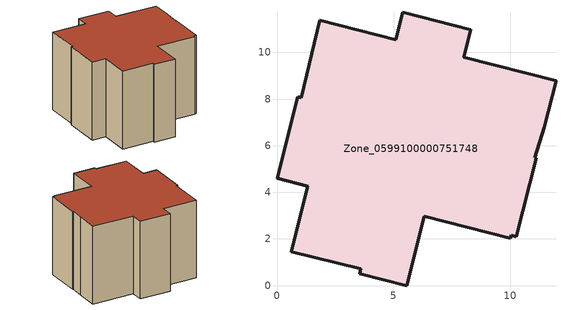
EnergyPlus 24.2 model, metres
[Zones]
Zone_0599100000751748
 floor ground (C_G): 11.05,5.48 11.11,5.47 10.25,2.09 10.04,2.16 9.99,2.02 6.3,2.97 5.57,0 3.54,0.52 3.6,0.73 0.61,1.44 1.33,4.26 0,4.59 0.89,8.1 1.05,8.06 1.84,11.37 5.09,10.54 5.39,11.72 8.31,10.97 8.01,9.79 11.96,8.79 11.45,6.79 z0
 wall outside (C_F): 1.05,8.06 0.89,8.1 0,4.59 1.33,4.26 0.61,1.44 3.6,0.73 3.54,0.52 5.57,0 6.3,2.97 9.99,2.02 10.04,2.16 10.25,2.09 11.11,5.47 11.05,5.48 11.45,6.79 11.96,8.79 8.01,9.79 8.31,10.97 5.39,11.72 5.09,10.54 1.84,11.37 1.05,8.06 z0:7.49
 roof outside (C_R): 11.11,5.47 11.05,5.48 11.45,6.79 11.96,8.79 8.01,9.79 8.31,10.97 5.39,11.72 5.09,10.54 1.84,11.37 1.05,8.06 0.89,8.1 0,4.59 1.33,4.26 0.61,1.44 3.6,0.73 3.54,0.52 5.57,0 6.3,2.97 9.99,2.02 10.04,2.16 10.25,2.09 z7.49
[BUILDING]
Pand.0599100000751748: North Axis=0; Terrain=City; Loads Convergence Tolerance Value=0.04; Temperature Convergence Tolerance Value=0.4; Solar Distribution=FullExterior; Maximum Number of Warmup Days=25; Minimum Number of Warmup Days=1
[Site:Location]
Rotterdam.The.Hague.AP_ZH_NLD Design_Conditions: Latitude=51.96; Longitude=4.45; Time Zone=1; Elevation=-4.5
[SITE:GROUNDTEMPERATURE:BUILDINGSURFACE]
18, 18, 18, 18, 18, 18, 18, 18, 18, 18, 18, 18
[MATERIAL] Thermal Absorptance=0.9; Solar Absorptance=0.7; Visible Absorptance=0.7
Name | Roughness | Thickness | Conductivity | Density | Specific Heat
G.D.2006-2014 | MediumSmooth | 0.15 | 0.06 | 540 | 1210
F.D.2006-2014 | Rough | 0.3 | 0.12 | 1920 | 840
R.D.2006-2014 | MediumRough | 0.2 | 0.08 | 1500 | 1000
[CONSTRUCTION]
C_G: G.D.2006-2014
C_F: F.D.2006-2014
C_R: R.D.2006-2014
[ZONE]
Zone_0599100000751748: Type=1; Multiplier=1; Ceiling Height=Autocalculate; Volume=Autocalculate; Floor Area=autocalculate; Part of Total Floor Area=Yes
[ZONEINFILTRATION:DESIGNFLOWRATE]
Infil_Zone_0599100000751748: Zone or ZoneList or Space or SpaceList=Zone_0599100000751748; Schedule=AlwaysOn; Design Flow Rate Calculation Method=Flow/Area; Flow Rate per Floor Area=0.0021; Constant Term Coefficient=1; Temperature Term Coefficient=0; Velocity Term Coefficient=0; Velocity Squared Term Coefficient=0
[HVACTEMPLATE:ZONE:IDEALLOADSAIRSYSTEM]
Zone_0599100000751748: Maximum Heating Supply Air Temperature=50; Minimum Cooling Supply Air Temperature=13; Maximum Heating Supply Air Humidity Ratio=0.0156; Minimum Cooling Supply Air Humidity Ratio=0.0077; Heating Limit=NoLimit; Cooling Limit=NoLimit; Dehumidification Control Type=ConstantSensibleHeatRatio; Cooling Sensible Heat Ratio=0.7; Dehumidification Setpoint=60; Humidification Control Type=None; Humidification Setpoint=30; Outdoor Air Method=None; Outdoor Air Flow Rate per Person=0.00944; Outdoor Air Flow Rate per Zone Floor Area=0; Outdoor Air Flow Rate per Zone=0; Demand Controlled Ventilation Type=None; Outdoor Air Economizer Type=NoEconomizer; Heat Recovery Type=None; Sensible Heat Recovery Effectiveness=0.7; Latent Heat Recovery Effectiveness=0.65
[ZONECONTROL:THERMOSTAT]
ThermostatControl_Zone_0599100000751748: Zone or ZoneList=Zone_0599100000751748; Control Type Schedule=DualSetpointControlType; Control 1=Thermostat_Zone_0599100000751748; Temperature Difference Between Cutout And Setpoint=0
[THERMOSTATSETPOINT:DUALSETPOINT]
Thermostat_Zone_0599100000751748: Heating Setpoint Temperature Schedule=HeatingSetpoint_Zone_0599100000751748; Cooling Setpoint Temperature Schedule=CoolingSetpoint_Zone_0599100000751748
[SCHEDULE:COMPACT]
HeatingSetpoint_Zone_0599100000751748: Through: 12/31, For: AllDays, Until: 24:00, 21
CoolingSetpoint_Zone_0599100000751748: Through: 12/31, For: AllDays, Until: 24:00, 24
DualSetpointControlType: Through: 12/31, For: AllDays, Until: 24:00, 4
AlwaysOn: Through: 12/31, For: AllDays, Until: 24:00, 1
